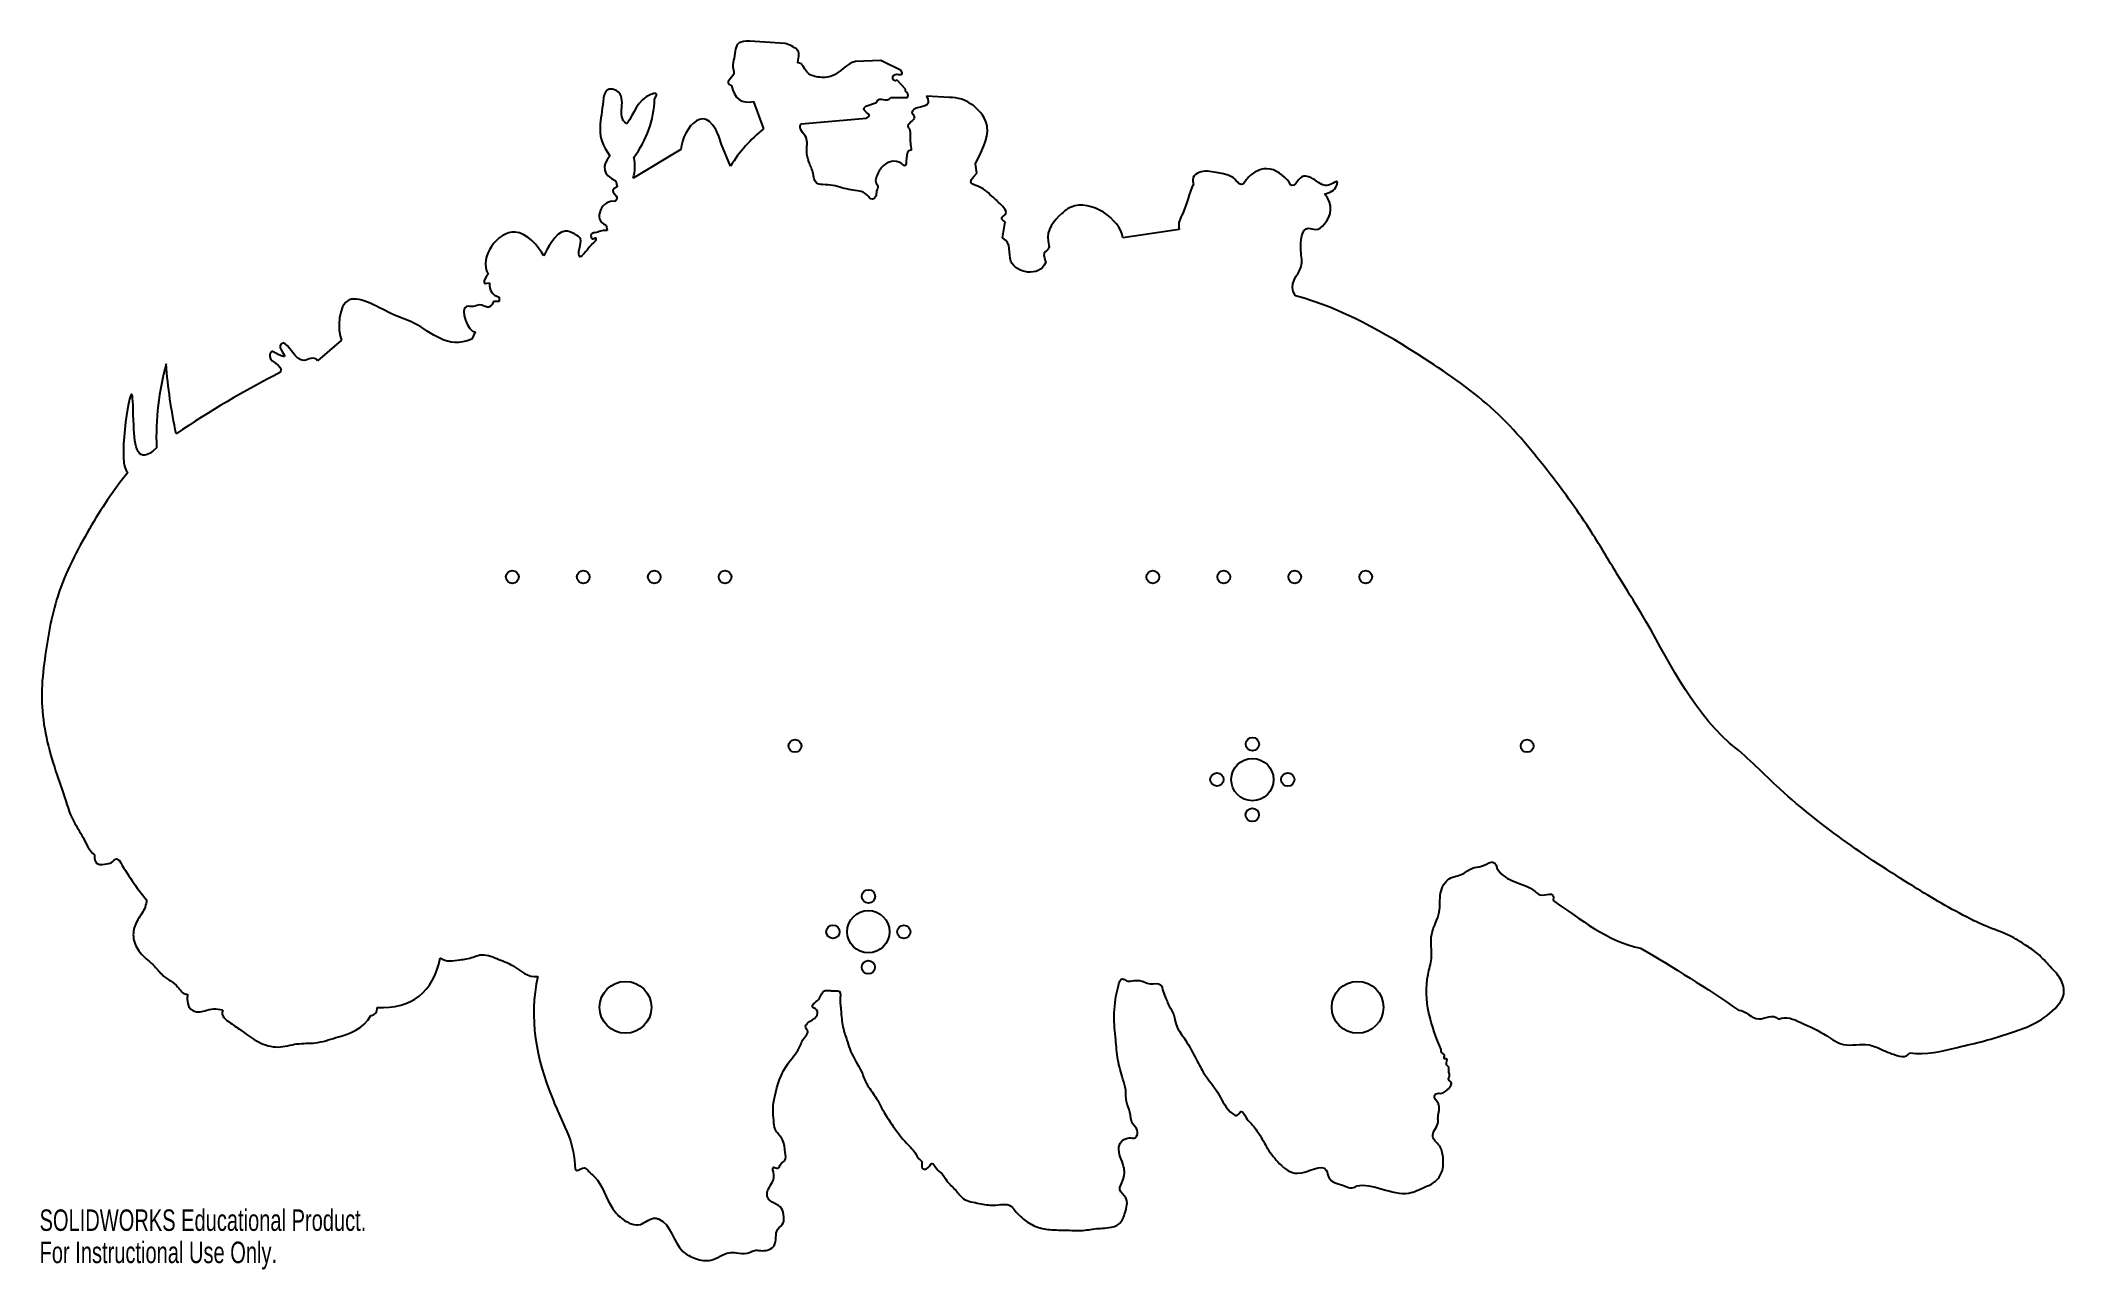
# Model space of a CAD drawing. Header units: inches. Extents: x 0 to 18, y 0 to 10.9.
import ezdxf

# ---------------------------------------------------------------- set-up
doc = ezdxf.new("R2010")
doc.units = ezdxf.units.IN
doc.header["$MEASUREMENT"] = 0
doc.styles.add('SLDTEXTSTYLE0', font='TXT', dxfattribs={"width": 0.7})

msp = doc.modelspace()

# ---------------------------------------------------------------- linework, layer by layer
at = {"color": 7, "linetype": 'Continuous', "lineweight": 25}
for p, q in [((6.62, 10.885), (6.305, 10.905)), ((7.47, 10.732), (7.245, 10.724)), ((7.649, 10.643), (7.47, 10.732)), ((7.688, 10.479), (7.614, 10.558)), ((7.688, 10.462), (7.688, 10.479)), ((6.339, 10.37), (6.428, 10.127)), ((7.337, 10.328), (7.431, 10.361)), ((7.557, 10.404), (7.706, 10.404)), ((8.078, 10.404), (7.875, 10.416)), ((6.762, 10.172), (7.343, 10.221)), ((5.694, 9.942), (5.269, 9.688)), ((6.135, 9.796), (6.054, 9.988)), ((8.321, 9.734), (8.31, 9.815)), ((5.117, 9.665), (5.129, 9.612)), ((5.029, 9.271), (5.04, 9.223)), ((8.548, 9.157), (8.574, 9.301)), ((10.119, 9.233), (9.617, 9.157)), ((4.081, 8.632), (4.081, 8.593)), ((4.081, 8.593), (4.031, 8.593)), ((3.866, 8.323), (3.837, 8.258)), ((2.68, 8.249), (2.469, 8.065))]:
    msp.add_line(p, q, dxfattribs=at)
for centre, radius in [((4.197, 6.147), 0.0566), ((4.827, 6.147), 0.0566), ((5.457, 6.147), 0.0566), ((6.086, 6.147), 0.0566), ((9.884, 6.147), 0.0566), ((10.514, 6.147), 0.0566), ((11.144, 6.147), 0.0566), ((11.774, 6.147), 0.0566), ((6.707, 4.647), 0.0566), ((10.768, 4.663), 0.0591), ((13.207, 4.647), 0.0566), ((10.768, 4.348), 0.188), ((10.453, 4.349), 0.0591), ((11.082, 4.348), 0.0591), ((10.767, 4.034), 0.0591), ((7.359, 3.311), 0.0591), ((7.044, 2.997), 0.0591), ((7.358, 2.997), 0.188), ((7.673, 2.996), 0.0591), ((7.358, 2.682), 0.0591), ((5.202, 2.326), 0.23), ((11.702, 2.326), 0.23)]:
    msp.add_circle(centre, radius, dxfattribs=at)
for points, knots in [([(6.305, 10.905), (6.215, 10.911), (6.175, 10.86), (6.17, 10.754), (6.146, 10.683), (6.189, 10.59), (6.071, 10.541), (6.142, 10.511)], [0, 0, 0, 0, 0.2907, 0.45417, 0.613125, 0.733784, 1, 1, 1, 1]), ([(6.732, 10.713), (6.743, 10.775), (6.754, 10.836), (6.65, 10.873), (6.62, 10.885)], [0, 0, 0, 0, 0.493463, 1, 1, 1, 1]), ([(7.245, 10.724), (7.162, 10.707), (7.083, 10.585), (6.917, 10.578), (6.793, 10.617), (6.78, 10.708), (6.732, 10.713)], [0, 0, 0, 0, 0.40925, 0.619956, 0.804529, 1, 1, 1, 1]), ([(7.614, 10.558), (7.573, 10.537), (7.556, 10.658), (7.685, 10.582), (7.649, 10.643)], [0, 0, 0, 0, 0.423674, 1, 1, 1, 1]), ([(5.122, 10.466), (5.013, 10.516), (5.002, 10.217), (4.934, 10.068), (5.063, 9.887)], [0, 0, 0, 0, 0.31859, 1, 1, 1, 1]), ([(5.461, 10.391), (5.5, 10.453), (5.311, 10.413), (5.283, 10.264), (5.213, 10.172)], [0, 0, 0, 0, 0.214847, 1, 1, 1, 1]), ([(7.875, 10.416), (7.916, 10.334), (7.846, 10.336), (7.72, 10.284), (7.803, 10.213), (7.685, 10.168), (7.734, 10.117), (7.722, 10.041), (7.735, 9.981), (7.739, 9.936)], [0, 0, 0, 0, 0.256221, 0.385774, 0.463823, 0.637728, 0.675857, 0.777751, 1, 1, 1, 1]), ([(8.31, 9.815), (8.355, 9.913), (8.524, 10.19), (8.22, 10.415), (8.078, 10.404)], [0, 0, 0, 0, 0.438397, 1, 1, 1, 1]), ([(7.739, 9.936), (7.672, 9.94), (7.721, 9.755), (7.612, 9.86), (7.484, 9.819), (7.438, 9.725), (7.414, 9.654), (7.455, 9.615), (7.424, 9.572), (7.433, 9.528), (7.385, 9.486), (7.327, 9.579), (7.196, 9.575), (7.068, 9.625), (6.967, 9.63), (6.876, 9.639), (6.873, 9.745), (6.828, 9.827), (6.801, 9.934), (6.836, 10.061), (6.729, 10.123), (6.762, 10.172)], [0, 0, 0, 0, 0.0883, 0.110143, 0.201895, 0.26414, 0.291646, 0.316991, 0.342259, 0.367652, 0.389158, 0.425366, 0.506871, 0.601048, 0.653177, 0.684891, 0.738399, 0.798386, 0.850652, 0.921489, 1, 1, 1, 1]), ([(8.574, 9.301), (8.505, 9.335), (8.616, 9.362), (8.533, 9.459), (8.457, 9.523), (8.353, 9.633), (8.22, 9.634), (8.321, 9.734)], [0, 0, 0, 0, 0.158431, 0.277508, 0.468956, 0.726031, 1, 1, 1, 1]), ([(11.095, 9.652), (11.05, 9.708), (10.942, 9.801), (10.787, 9.748), (10.725, 9.693), (10.677, 9.616), (10.627, 9.662), (10.577, 9.718), (10.453, 9.733), (10.317, 9.771), (10.218, 9.696), (10.245, 9.638)], [0, 0, 0, 0, 0.228878, 0.334389, 0.430427, 0.4931, 0.527417, 0.596308, 0.717116, 0.862908, 1, 1, 1, 1]), ([(11.409, 9.549), (11.453, 9.559), (11.509, 9.578), (11.529, 9.674), (11.464, 9.63), (11.387, 9.611), (11.316, 9.694), (11.195, 9.717), (11.163, 9.633), (11.104, 9.609), (11.095, 9.652)], [0, 0, 0, 0, 0.207534, 0.251539, 0.338192, 0.417092, 0.642225, 0.763887, 0.889962, 1, 1, 1, 1]), ([(10.245, 9.638), (10.205, 9.554), (10.18, 9.41), (10.102, 9.289), (10.119, 9.233)], [0, 0, 0, 0, 0.654388, 1, 1, 1, 1]), ([(11.151, 8.644), (11.073, 8.747), (11.234, 8.865), (11.186, 9.052), (11.208, 9.281), (11.341, 9.216), (11.467, 9.329), (11.49, 9.451), (11.409, 9.549)], [0, 0, 0, 0, 0.254449, 0.387391, 0.582984, 0.647023, 0.729581, 1, 1, 1, 1]), ([(9.617, 9.157), (9.596, 9.327), (9.284, 9.535), (9.029, 9.343), (8.92, 9.207), (8.976, 9.061), (8.894, 9.023), (8.929, 8.962), (8.933, 8.939)], [0, 0, 0, 0, 0.496536, 0.583307, 0.822136, 0.876616, 0.92739, 1, 1, 1, 1]), ([(4.476, 8.999), (4.426, 9.083), (4.185, 9.38), (3.894, 8.984), (3.982, 8.837)], [0, 0, 0, 0, 0.403519, 1, 1, 1, 1]), ([(4.933, 9.128), (4.914, 9.118), (4.868, 9.056), (4.782, 8.958), (4.789, 9.077), (4.821, 9.149), (4.743, 9.199), (4.596, 9.259), (4.504, 9.048), (4.476, 8.999)], [0, 0, 0, 0, 0.157082, 0.241616, 0.335432, 0.439941, 0.524385, 0.632394, 1, 1, 1, 1]), ([(5.04, 9.223), (5.024, 9.221), (4.989, 9.228), (4.948, 9.2), (4.888, 9.206), (4.9, 9.118), (4.95, 9.182), (4.933, 9.128)], [0, 0, 0, 0, 0.1091615, 0.229292, 0.3373352, 0.4328303, 0.5561341, 0.5561341, 0.5561341, 0.5561341]), ([(8.933, 8.939), (8.876, 8.803), (8.532, 8.871), (8.638, 9.113), (8.548, 9.157)], [0, 0, 0, 0, 0.614658, 1, 1, 1, 1]), ([(3.837, 8.258), (3.616, 8.164), (3.443, 8.373), (3.127, 8.474), (2.963, 8.575), (2.653, 8.676), (2.642, 8.343), (2.68, 8.249)], [0, 0, 0, 0, 0.355862, 0.481519, 0.632257, 0.755747, 1, 1, 1, 1]), ([(15.004, 4.672), (14.645, 4.994), (14.408, 5.539), (14.005, 6.168), (13.758, 6.594), (13.395, 7.092), (12.937, 7.652), (12.164, 8.188), (11.566, 8.531), (11.151, 8.644)], [0, 0, 0, 0, 0.246062, 0.311562, 0.394802, 0.505997, 0.637276, 0.774158, 1, 1, 1, 1]), ([(4.031, 8.593), (3.997, 8.503), (3.931, 8.588), (3.854, 8.539), (3.706, 8.586), (3.807, 8.316), (3.866, 8.323)], [0, 0, 0, 0, 0.261347, 0.372395, 0.494842, 1, 1, 1, 1]), ([(2.16, 8.227), (2.093, 8.203), (2.241, 8.066), (2.109, 8.127), (2.054, 8.16), (2.021, 8.041), (2.157, 8.044), (2.14, 7.965)], [0, 0, 0, 0, 0.285246, 0.473611, 0.542857, 0.640159, 1, 1, 1, 1]), ([(2.469, 8.065), (2.432, 8.117), (2.303, 7.984), (2.211, 8.22), (2.16, 8.227)], [0, 0, 0, 0, 0.339097, 1, 1, 1, 1]), ([(1.038, 7.295), (0.867, 7.126), (0.829, 7.42), (0.833, 8.083), (0.688, 7.124), (0.784, 7.076)], [0, 0, 0, 0, 0.300576, 0.496941, 1, 1, 1, 1]), ([(0.784, 7.076), (0.656, 6.918), (0.425, 6.566), (0.14, 6.014), (0.054, 5.505), (-0.004, 5.006), (0.077, 4.598), (0.213, 4.232), (0.278, 4), (0.397, 3.832), (0.436, 3.721), (0.487, 3.679)], [0, 0, 0, 0, 0.165749, 0.344931, 0.501366, 0.584762, 0.75501, 0.833056, 0.904759, 0.949381, 1, 1, 1, 1]), ([(16.605, 1.922), (16.749, 1.9), (16.969, 1.958), (17.264, 2.024), (17.485, 2.093), (17.706, 2.169), (17.876, 2.282), (17.992, 2.434), (17.951, 2.588), (17.846, 2.689), (17.751, 2.801), (17.624, 2.884), (17.475, 2.978), (17.301, 3.034), (17.012, 3.172), (16.37, 3.554), (15.633, 4.057), (15.152, 4.557), (15.004, 4.672)], [0, 0, 0, 0, 0.081062, 0.127661, 0.17159, 0.212358, 0.259179, 0.287378, 0.312895, 0.34038, 0.370287, 0.3954, 0.425856, 0.470075, 0.498432, 0.607377, 0.893506, 1, 1, 1, 1]), ([(0.487, 3.679), (0.478, 3.585), (0.562, 3.591), (0.658, 3.612), (0.676, 3.66), (0.707, 3.631)], [0, 0, 0, 0, 0.571062, 0.771552, 1, 1, 1, 1]), ([(12.445, 1.95), (12.356, 2.15), (12.264, 2.445), (12.376, 2.78), (12.329, 2.977), (12.448, 3.156), (12.42, 3.332), (12.496, 3.486), (12.633, 3.494), (12.713, 3.571), (12.834, 3.569), (12.92, 3.659), (12.942, 3.556)], [0, 0, 0, 0, 0.333091, 0.403585, 0.508826, 0.609534, 0.69152, 0.763892, 0.826654, 0.874681, 0.915406, 1, 1, 1, 1]), ([(12.942, 3.556), (13.019, 3.43), (13.194, 3.443), (13.344, 3.289), (13.454, 3.373), (13.438, 3.273)], [0, 0, 0, 0, 0.649075, 0.737281, 1, 1, 1, 1]), ([(0.949, 3.28), (0.949, 3.235), (0.912, 3.157), (0.834, 3.053), (0.825, 2.914), (0.901, 2.786), (1.015, 2.707), (1.101, 2.587), (1.226, 2.535), (1.269, 2.44), (1.313, 2.442)], [0, 0, 0, 0, 0.120561, 0.239594, 0.357777, 0.487863, 0.636157, 0.742975, 0.893845, 1, 1, 1, 1]), ([(3.557, 2.765), (3.608, 2.725), (3.713, 2.746), (3.832, 2.761), (3.938, 2.809), (4.062, 2.757), (4.231, 2.695), (4.334, 2.586), (4.424, 2.6)], [0, 0, 0, 0, 0.194875, 0.326586, 0.395744, 0.56283, 0.727135, 1, 1, 1, 1]), ([(4.424, 2.6), (4.339, 2.226), (4.428, 1.793), (4.667, 1.251), (4.748, 1.085), (4.755, 0.846), (4.835, 0.922), (4.879, 0.86), (4.994, 0.774), (5.041, 0.58), (5.179, 0.431), (5.335, 0.36), (5.43, 0.468), (5.606, 0.413), (5.633, 0.184), (5.824, 0.088), (5.977, 0.059), (6.084, 0.154), (6.197, 0.146), (6.278, 0.129), (6.351, 0.177), (6.433, 0.156), (6.563, 0.199), (6.516, 0.347), (6.613, 0.401), (6.606, 0.474), (6.595, 0.575), (6.457, 0.595), (6.459, 0.735), (6.547, 0.784), (6.494, 0.926), (6.564, 0.884), (6.575, 0.942), (6.633, 0.964), (6.616, 1.062), (6.607, 1.159), (6.522, 1.232), (6.52, 1.329), (6.506, 1.425), (6.537, 1.601), (6.601, 1.795), (6.745, 1.943), (6.774, 2.047), (6.837, 2.106), (6.788, 2.153), (6.834, 2.208), (6.898, 2.22), (6.917, 2.308), (6.847, 2.327), (6.887, 2.375), (6.934, 2.401), (6.948, 2.475), (7.005, 2.477), (7.044, 2.47), (7.12, 2.481), (7.104, 2.393), (7.113, 2.335), (7.118, 2.249), (7.13, 2.142), (7.17, 2.031), (7.209, 1.898), (7.29, 1.785), (7.34, 1.638), (7.43, 1.529), (7.491, 1.395), (7.587, 1.258), (7.677, 1.13), (7.774, 1.047), (7.801, 0.98), (7.847, 0.956), (7.817, 0.893), (7.892, 0.882), (7.92, 0.972), (7.963, 0.883), (8.018, 0.852), (8.058, 0.77), (8.135, 0.709), (8.205, 0.604), (8.341, 0.588), (8.473, 0.556), (8.607, 0.595), (8.671, 0.504), (8.737, 0.44), (8.839, 0.374), (8.976, 0.346), (9.125, 0.35), (9.252, 0.338), (9.374, 0.364), (9.475, 0.362), (9.602, 0.393), (9.64, 0.508), (9.674, 0.628), (9.566, 0.702), (9.635, 0.802), (9.635, 0.932), (9.567, 1.038), (9.598, 1.139), (9.659, 1.176), (9.741, 1.154), (9.759, 1.245), (9.686, 1.294), (9.691, 1.396), (9.639, 1.488), (9.651, 1.592), (9.608, 1.714), (9.569, 1.859), (9.547, 2.144), (9.522, 2.319), (9.601, 2.602), (9.653, 2.553), (9.706, 2.563), (9.778, 2.57), (9.851, 2.521), (9.961, 2.552), (9.972, 2.462), (10, 2.41), (10.025, 2.336), (10.075, 2.268), (10.086, 2.154), (10.176, 2.039), (10.254, 1.899), (10.342, 1.719), (10.478, 1.563), (10.535, 1.415), (10.635, 1.352), (10.672, 1.429), (10.709, 1.341), (10.762, 1.29), (10.837, 1.197), (10.901, 1.063), (11.006, 0.932), (11.174, 0.792), (11.424, 0.967), (11.442, 0.774), (11.576, 0.753), (11.655, 0.708), (11.696, 0.74)], [0, 0, 0, 0, 0.06863, 0.083727, 0.107768, 0.111413, 0.116223, 0.118912, 0.123681, 0.144103, 0.152189, 0.162368, 0.171289, 0.173164, 0.195653, 0.20375, 0.212328, 0.223294, 0.227223, 0.233321, 0.238332, 0.241994, 0.249112, 0.258519, 0.26315, 0.266632, 0.271388, 0.281075, 0.284845, 0.294378, 0.298636, 0.301099, 0.303578, 0.306782, 0.311436, 0.319288, 0.325485, 0.33041, 0.336777, 0.343887, 0.363536, 0.374376, 0.381089, 0.384379, 0.387853, 0.390091, 0.395857, 0.399637, 0.402642, 0.404761, 0.408604, 0.413616, 0.415529, 0.41837, 0.421753, 0.426742, 0.430107, 0.43364, 0.442722, 0.450176, 0.455695, 0.468637, 0.47595, 0.484649, 0.494682, 0.503537, 0.515902, 0.524169, 0.526985, 0.529083, 0.532745, 0.53519, 0.539393, 0.543383, 0.547245, 0.552297, 0.559397, 0.56581, 0.574835, 0.58299, 0.592502, 0.596144, 0.602662, 0.610057, 0.618497, 0.628323, 0.638178, 0.642287, 0.651381, 0.657655, 0.664686, 0.672762, 0.678414, 0.683885, 0.691596, 0.702585, 0.704949, 0.710693, 0.714152, 0.718382, 0.722727, 0.729344, 0.73559, 0.742027, 0.748321, 0.759521, 0.770565, 0.799934, 0.805222, 0.80761, 0.810675, 0.814886, 0.820981, 0.826771, 0.830814, 0.835031, 0.838343, 0.845173, 0.850642, 0.859055, 0.871757, 0.881114, 0.896595, 0.909461, 0.911927, 0.915077, 0.919186, 0.923123, 0.93076, 0.940471, 0.951171, 0.96247, 0.978515, 0.982922, 0.992228, 1, 1, 1, 1]), ([(1.626, 2.303), (1.603, 2.248), (1.693, 2.188), (1.811, 2.107), (1.94, 2.008), (2.115, 1.955), (2.282, 2.011), (2.458, 2.001), (2.69, 2.077), (2.877, 2.128), (2.942, 2.254)], [0, 0, 0, 0, 0.095125, 0.180357, 0.293352, 0.41149, 0.521572, 0.62931, 0.753595, 1, 1, 1, 1]), ([(15.083, 2.301), (15.147, 2.299), (15.251, 2.158), (15.384, 2.275), (15.439, 2.22)], [0, 0, 0, 0, 0.520408, 1, 1, 1, 1]), ([(15.439, 2.22), (15.509, 2.249), (15.654, 2.184), (15.84, 2.097), (16.028, 1.961), (16.208, 2.019), (16.347, 1.953), (16.459, 1.907), (16.571, 1.869), (16.605, 1.922)], [0, 0, 0, 0, 0.159449, 0.374112, 0.505923, 0.689804, 0.77949, 0.864452, 1, 1, 1, 1]), ([(11.696, 0.74), (11.827, 0.775), (12.064, 0.612), (12.282, 0.725), (12.396, 0.769), (12.463, 0.87), (12.466, 0.988), (12.442, 1.101), (12.354, 1.162), (12.382, 1.241), (12.422, 1.29), (12.408, 1.373), (12.451, 1.459), (12.368, 1.525), (12.407, 1.568), (12.45, 1.555), (12.492, 1.587), (12.522, 1.615), (12.545, 1.661), (12.497, 1.68), (12.529, 1.724), (12.505, 1.757), (12.519, 1.797), (12.474, 1.816), (12.512, 1.878), (12.46, 1.863), (12.487, 1.91), (12.441, 1.915), (12.444, 1.941), (12.445, 1.95)], [0, 0, 0, 0, 0.223058, 0.294647, 0.34509, 0.395375, 0.457343, 0.51027, 0.557603, 0.585246, 0.617624, 0.645268, 0.700943, 0.739069, 0.749545, 0.773116, 0.794417, 0.819779, 0.837225, 0.852467, 0.872732, 0.891436, 0.90712, 0.922002, 0.946639, 0.955239, 0.970586, 0.986118, 1, 1, 1, 1])]:
    msp.add_open_spline(points, degree=3, knots=knots, dxfattribs=at)
for points in [[(5.213, 10.172), (5.105, 10.238), (5.233, 10.391), (5.122, 10.466)], [(6.054, 9.988), (5.928, 10.425), (5.707, 10.125), (5.694, 9.942)], [(6.142, 10.511), (6.169, 10.393), (6.234, 10.346), (6.339, 10.37)], [(7.431, 10.361), (7.459, 10.433), (7.521, 10.346), (7.557, 10.404)], [(7.706, 10.404), (7.717, 10.428), (7.711, 10.447), (7.688, 10.462)], [(5.276, 9.872), (5.392, 10.029), (5.454, 10.202), (5.461, 10.391)], [(7.343, 10.221), (7.423, 10.258), (7.265, 10.286), (7.337, 10.328)], [(6.428, 10.127), (6.312, 10.033), (6.214, 9.923), (6.135, 9.796)], [(5.063, 9.887), (4.984, 9.791), (5.002, 9.717), (5.117, 9.665)], [(5.269, 9.688), (5.289, 9.748), (5.291, 9.81), (5.276, 9.872)], [(5.129, 9.612), (5.026, 9.565), (5.17, 9.539), (5.111, 9.48)], [(5.111, 9.48), (5, 9.509), (4.9, 9.317), (5.029, 9.271)], [(3.982, 8.837), (3.93, 8.766), (3.934, 8.741), (3.995, 8.76)], [(3.995, 8.76), (3.989, 8.693), (4.018, 8.65), (4.081, 8.632)], [(1.124, 8.039), (1.058, 7.797), (1.029, 7.549), (1.038, 7.295)], [(1.213, 7.419), (1.169, 7.624), (1.139, 7.831), (1.124, 8.039)], [(2.14, 7.965), (1.819, 7.802), (1.511, 7.62), (1.213, 7.419)], [(0.707, 3.631), (0.778, 3.507), (0.859, 3.39), (0.949, 3.28)], [(13.438, 3.273), (13.683, 3.108), (13.916, 2.915), (14.214, 2.85)], [(2.997, 2.325), (3.307, 2.311), (3.493, 2.457), (3.557, 2.765)], [(14.214, 2.85), (14.511, 2.679), (14.801, 2.496), (15.083, 2.301)], [(1.313, 2.442), (1.3, 2.314), (1.352, 2.264), (1.467, 2.294)], [(1.467, 2.294), (1.518, 2.315), (1.571, 2.318), (1.626, 2.303)], [(2.942, 2.254), (2.981, 2.261), (3, 2.284), (2.997, 2.325)]]:
    msp.add_open_spline(points, degree=3, dxfattribs=at)

# ---------------------------------------------------------------- texts
at = {"color": 7, "linetype": 'Continuous', "char_height": 0.1903, "attachment_point": 1, "style": 'SLDTEXTSTYLE0'}
for s, insert in [('SOLIDWORKS Educational Product.', (0, 0.531)), ('For Instructional Use Only.', (0, 0.245))]:
    msp.add_mtext(s, dxfattribs=dict(at, insert=insert))

doc.saveas('drawing.dxf')
